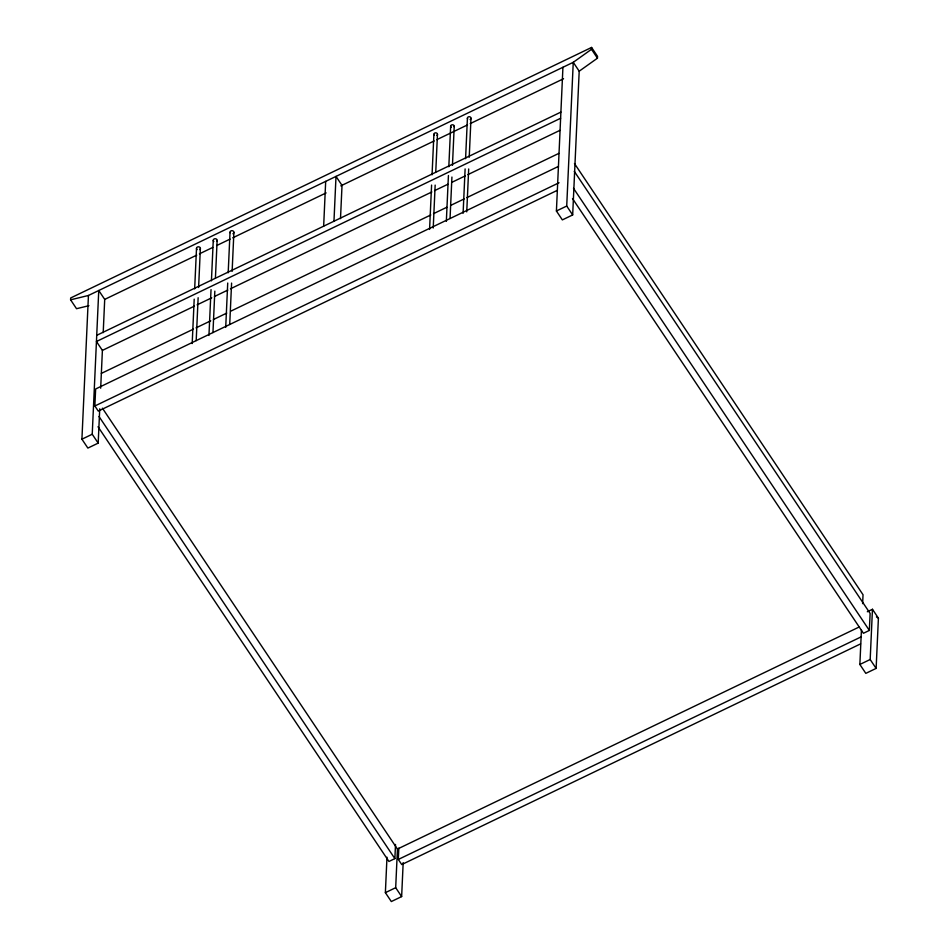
<?xml version="1.0" encoding="UTF-8"?>
<svg xmlns="http://www.w3.org/2000/svg" width="949" height="949" viewBox="0 0 949 949"><rect width="100%" height="100%" fill="white"/><g stroke="black" fill="none" stroke-linecap="round" stroke-linejoin="round"><path stroke-width="1.42" d="M88.898 305.697L76.537 308.71L70.594 299.825L70.677 297.962L591.583 47.45L597.538 56.347L597.443 58.197L579.198 71.199L572.674 214.937L562.354 219.895L556.411 210.998L562.935 67.272M99.74 408.782L98.186 443.124L87.866 448.082L81.922 439.197L88.447 295.471L573.255 62.314L591.5 49.301L591.583 47.45M98.186 443.124L92.231 434.239L98.755 290.501L104.71 299.398L103.204 332.648M557.122 190.429L98.293 411.095L94.864 405.982L95.635 388.983L558.475 166.395M100.677 388.212L102.397 350.395L96.442 341.51L560.622 118.269M192.184 343.538L194.201 299.16M194.664 288.899L196.502 248.424M196.194 340.62L198.139 297.725M198.602 287.5L200.369 248.472M208.946 335.472L211.034 289.611M211.425 280.845L213.264 240.358M212.956 332.565L214.83 291.141M215.423 277.998L217.131 240.405M225.708 327.405L227.724 283.027M228.187 272.778L230.026 232.303M229.717 324.499L231.592 283.087M232.125 271.378L233.893 232.351M323.656 226.194L325.685 181.366M333.965 221.224L336.005 176.407L342.02 185.387L340.501 218.638M403.183 862.617L401.641 896.591L391.32 901.55L385.377 892.653L386.978 857.208M98.02 426.742L388.936 861.467L394.867 858.62L395.508 844.444M401.641 896.591L395.686 887.695L397.441 849.058L102.409 408.177M860.577 643.896L401.747 864.563L398.319 859.45L398.841 848.121M429.577 229.433L431.593 185.067M432.056 174.806L433.895 134.331M433.219 228.009L435.164 185.102M435.757 171.959L437.465 134.367M446.338 221.378L448.426 175.518M448.818 166.751L450.656 126.264M450.051 218.46L451.926 177.048M452.459 165.34L454.227 126.312M463.1 213.311L465.117 168.934M465.579 158.685L467.418 118.198M466.742 211.876L468.687 168.981M469.221 157.285L470.989 118.245M572.674 214.937L566.719 206.04L573.255 62.314L579.198 71.199M867.303 611.761L872.463 609.282L878.406 618.167L876.129 668.393L865.808 673.363L859.865 664.466L861.419 630.124M862.629 603.635L863.032 594.75L574.477 163.548M572.508 198.555L863.424 633.28L869.355 630.421L870.126 613.422L574.275 171.318M876.129 668.393L870.174 659.508L872.463 609.282M104.71 299.398L196.74 255.139M199.409 253.858L212.754 247.44M216.752 245.518L230.085 239.101M232.754 237.819L326.124 192.908M340.798 185.862L434.168 140.95M436.837 139.669L467.513 124.912M470.182 123.631L563.552 78.731M96.727 335.329L560.895 112.089M102.397 350.395L194.426 306.136M197.095 304.854L211.769 297.796M214.438 296.515L227.772 290.097M230.441 288.816L431.854 191.959M434.523 190.666L447.857 184.26M451.854 182.327L465.2 175.921M467.869 174.64L559.898 130.369M101.353 373.408L193.382 329.149M196.052 327.868L210.725 320.809M213.395 319.528L226.728 313.111M230.737 311.189L430.81 214.96M433.479 213.679L446.813 207.273M450.811 205.34L464.156 198.934M466.825 197.641L558.854 153.382M94.864 405.982L559.044 182.754M81.922 439.197L92.231 434.239M556.411 210.998L566.719 206.04M397.441 849.058L858.952 627.111M398.319 859.45L861.158 636.862M385.377 892.653L395.686 887.695M859.865 664.466L870.174 659.508M70.594 299.825L88.447 295.471M876.413 616.909L878.406 618.167M591.5 49.301L597.443 58.197M573.504 188.317L869.355 630.421M99.004 416.504L394.867 858.62M197.072 249.599A1.934 1.649 2.6 0 1 197.072 247.262A1.934 1.649 2.6 0 1 199.812 247.298A1.934 1.649 2.6 0 1 199.812 249.634M213.833 241.532A1.934 1.649 2.6 0 1 213.715 239.302A1.934 1.649 2.6 0 1 216.313 239.041A1.934 1.649 2.6 0 1 216.87 241.236M230.097 232.73A1.934 1.649 2.6 0 1 231.307 230.761A1.934 1.649 2.6 0 1 233.715 231.651A1.934 1.649 2.6 0 1 232.932 233.762M467.655 118.969A1.791 1.53 2.6 0 1 468.32 116.893A1.791 1.53 2.6 0 1 470.751 117.486A1.791 1.53 2.6 0 1 470.099 119.562M451.178 127.356A1.791 1.53 2.6 0 1 451.985 124.805A1.791 1.53 2.6 0 1 454.168 126.703M434.132 135.09A1.791 1.53 2.6 0 1 434.654 133.085A1.791 1.53 2.6 0 1 437.05 133.382A1.791 1.53 2.6 0 1 436.943 135.446"/></g></svg>
